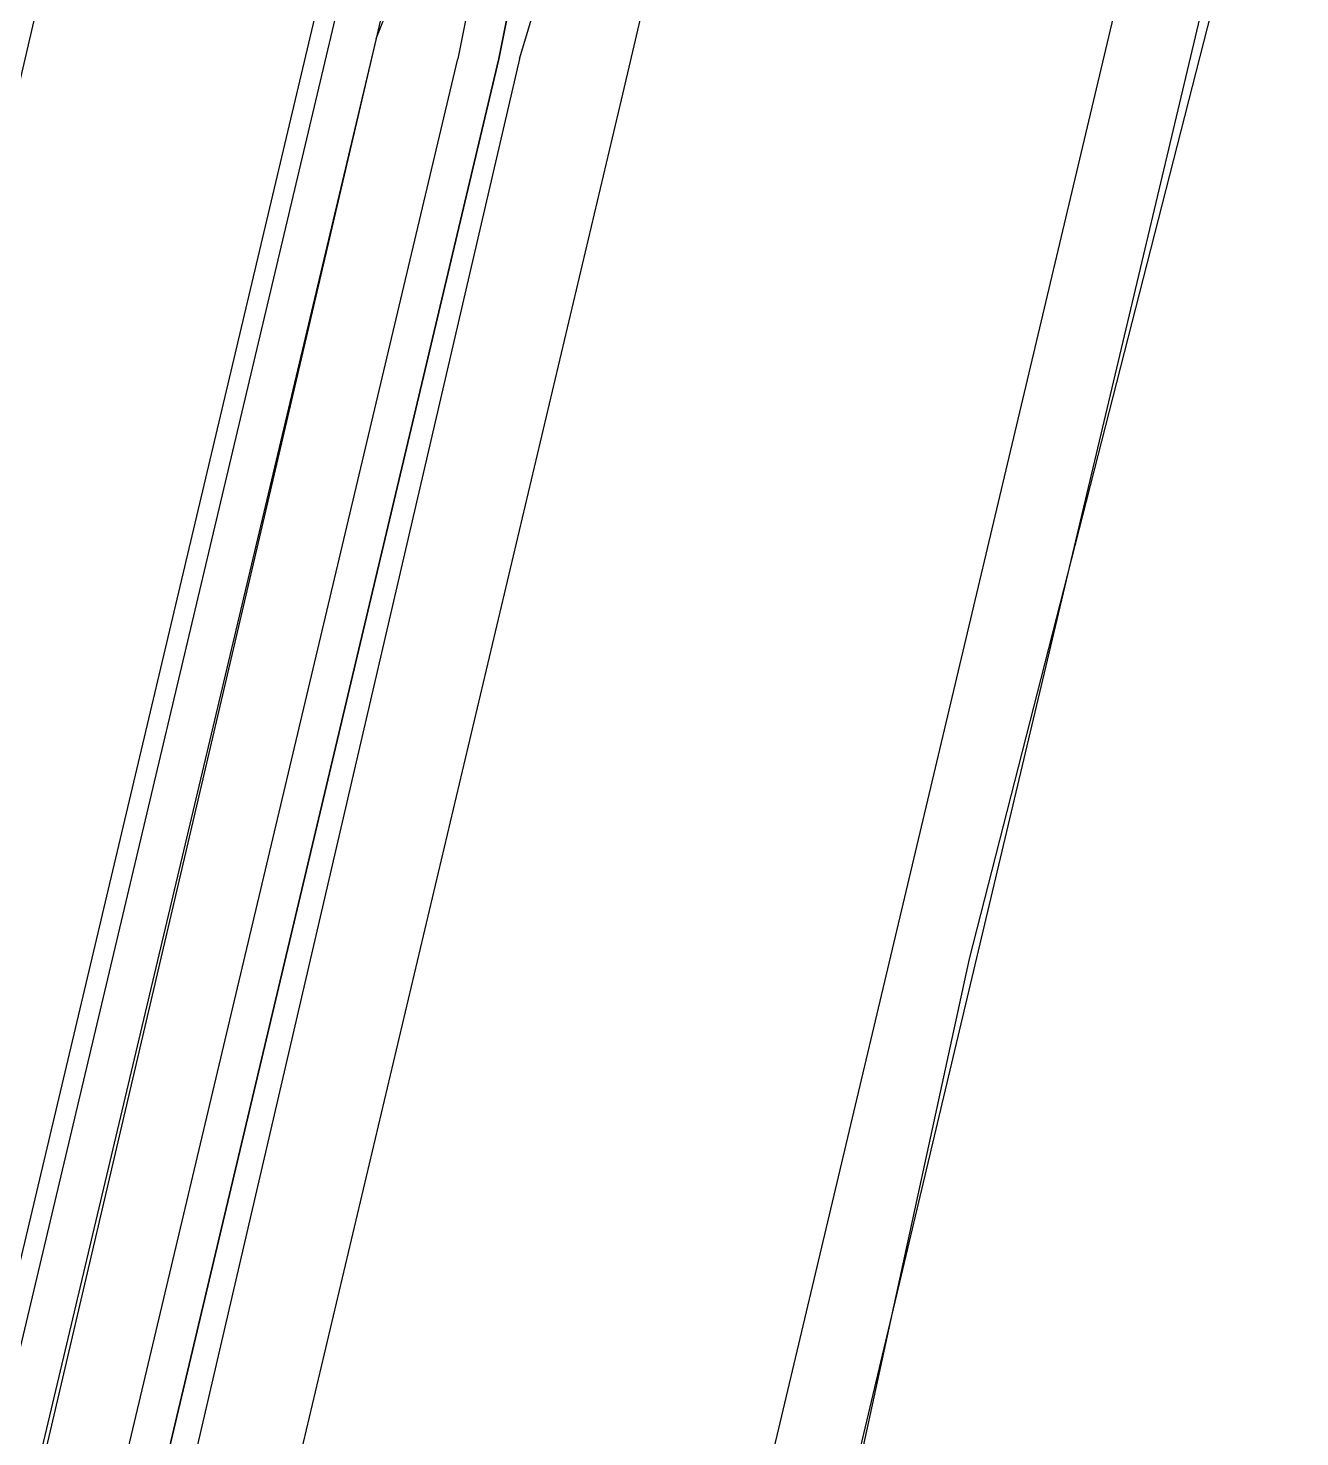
# Model space of a CAD drawing. Header units: feet. Extents: x -84 to 198, y -22 to 181.
# Drawn here: x 120.867 to 121.695, y 47.506 to 48.424 of the extents above; entities that cross this region are included whole.
import ezdxf

# ---------------------------------------------------------------- set-up
doc = ezdxf.new("R2010")
doc.units = ezdxf.units.FT
doc.layers.add('A-LINEA', color=7, linetype='CONTINUOUS')

msp = doc.modelspace()

# ---------------------------------------------------------------- linework, layer by layer
at = {"layer": 'A-LINEA'}
for p, q in [((119.84, 40.8844), (122.8667, 53.6444)), ((121.2533, 48.3778), (121.3467, 48.7778)), ((119.8667, 41.2311), (121.64, 48.7111)), ((119.8667, 41.2311), (121.64, 48.7111)), ((120.88, 48.4711), (120.1067, 45.1511)), ((121.0533, 48.4311), (120.2667, 45.1111)), ((121.0667, 48.4311), (120.28, 45.1111)), ((121.0933, 48.4178), (120.3067, 45.0978)), ((121.0933, 48.4178), (120.32, 45.1111)), ((120.4667, 45.0578), (121.2533, 48.3778))]:
    msp.add_line(p, q, dxfattribs=at)
for points in [[(119.9733, 41.4311), (120.0267, 41.6311), (120.0667, 41.8444), (120.1333, 42.0978), (120.2, 42.3644), (120.2667, 42.6711), (120.3467, 43.0044), (120.4267, 43.3511), (120.52, 43.7378), (120.6133, 44.1511), (120.72, 44.5911), (120.84, 45.0578), (120.9467, 45.5644), (121.08, 46.0844), (121.2, 46.6311), (121.3467, 47.2044), (121.48, 47.8178), (121.64, 48.4444), (121.7867, 49.1111), (121.9467, 49.7911)], [(121.1333, 48.5911), (121.0933, 48.4178), (121.12, 48.4844), (121.1333, 48.4844), (121.1333, 48.4978)], [(121.1867, 48.4044), (121.2267, 48.5378), (121.2133, 48.5378), (121.2, 48.5378), (121.1733, 48.4044), (121.2, 48.5378), (121.1867, 48.5378), (121.1733, 48.5378), (121.1467, 48.4044)], [(121.1867, 48.4044), (120.4, 45.0178), (120.3867, 45.0178), (120.3733, 45.0178), (120.3733, 45.0311), (121.1733, 48.4044), (120.3733, 45.0311), (120.36, 45.0178), (120.36, 45.0311), (120.3467, 45.0311), (121.1467, 48.4044)]]:
    msp.add_lwpolyline(points, dxfattribs=at)

doc.saveas('drawing.dxf')
